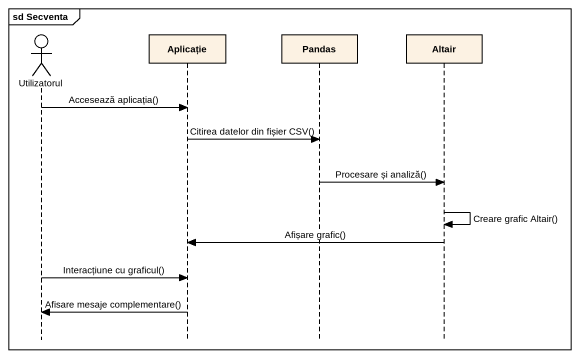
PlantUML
@startuml
mainframe sd Secventa
hide footbox
actor Utilizatorul
participant Aplicație
participant Pandas
participant Altair

Utilizatorul -> Aplicație : Accesează aplicația()
Aplicație -> Pandas : Citirea datelor din fișier CSV()
Pandas -> Altair : Procesare și analiză()
Altair -> Altair : Creare grafic Altair()
Altair -> Aplicație : Afișare grafic()
Utilizatorul -> Aplicație : Interacțiune cu graficul()
Aplicație -> Utilizatorul : Afisare mesaje complementare()
@enduml
